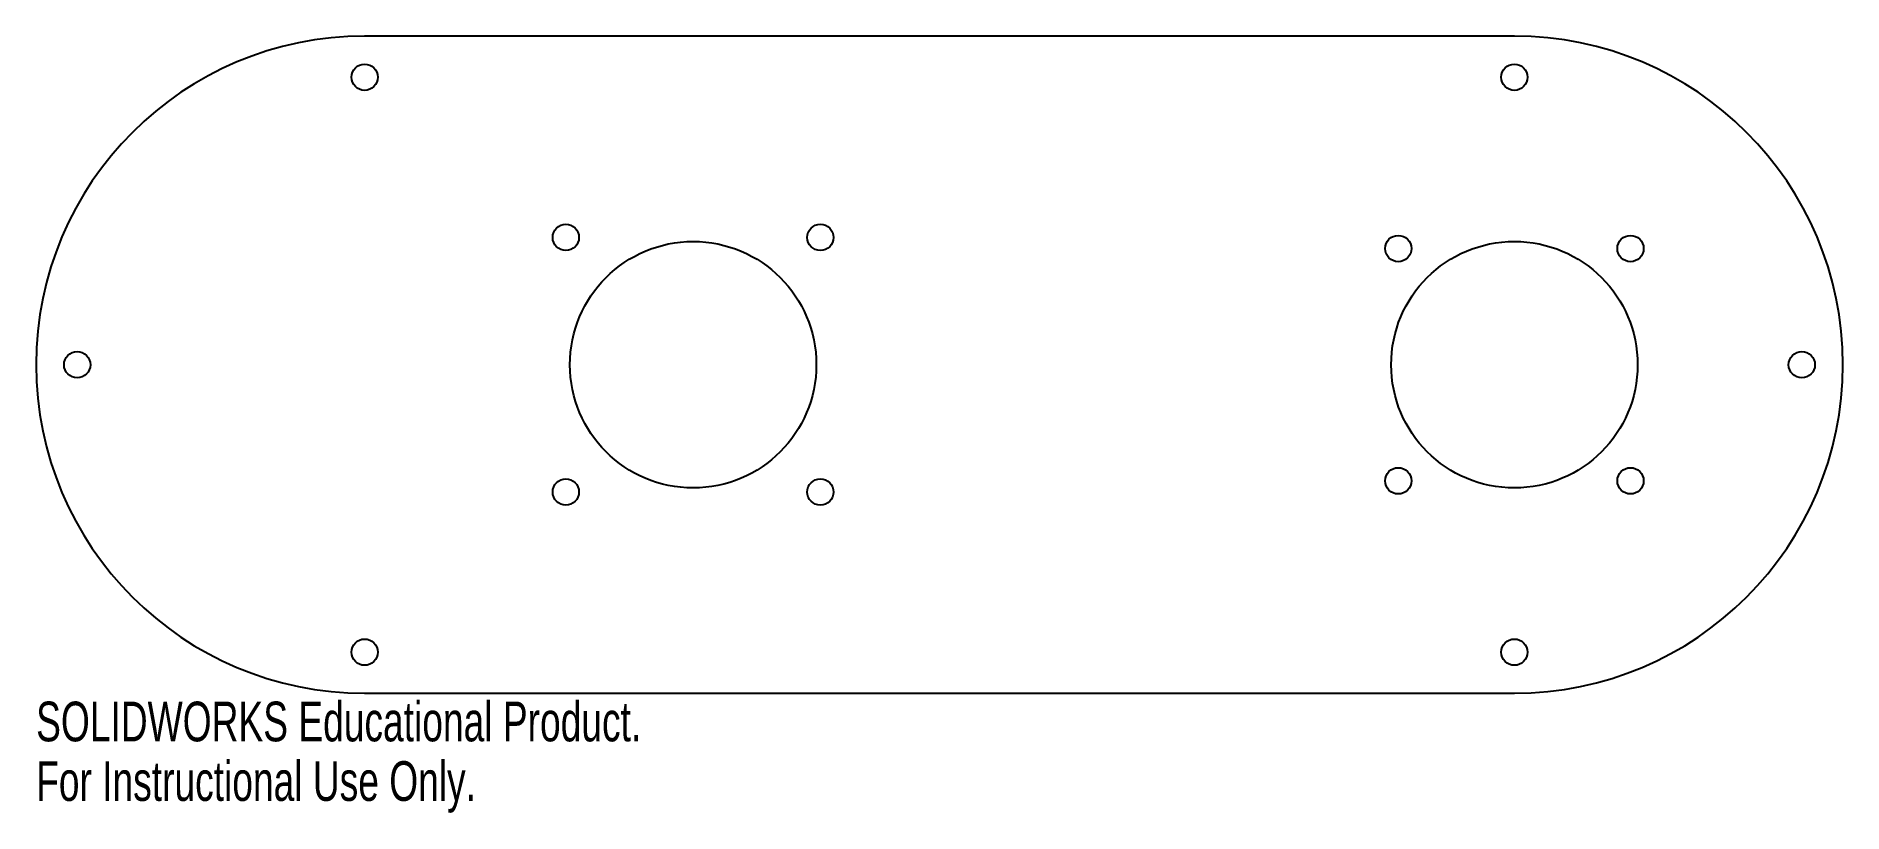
# Model space of a CAD drawing. Header units: millimetres. Extents: x -40 to 180, y -55 to 40.
import ezdxf

# ---------------------------------------------------------------- set-up
doc = ezdxf.new("R2010")
doc.units = ezdxf.units.MM
doc.styles.add('SLDTEXTSTYLE0', font='TXT', dxfattribs={"width": 0.7})

msp = doc.modelspace()

# ---------------------------------------------------------------- linework, layer by layer
at = {"color": 7, "linetype": 'Continuous', "lineweight": 25}
for p, q in [((140, 40), (0, 40)), ((0, -40), (140, -40))]:
    msp.add_line(p, q, dxfattribs=at)
for centre, radius in [((0, 35), 1.6), ((140, 35), 1.6), ((24.5, 15.5), 1.6), ((55.5, 15.5), 1.6), ((125.86, 14.14), 1.6), ((154.14, 14.14), 1.6), ((40, 0), 15), ((140, 0), 15), ((-35, 0), 1.6), ((175, 0), 1.6), ((125.86, -14.14), 1.6), ((154.14, -14.14), 1.6), ((24.5, -15.5), 1.6), ((55.5, -15.5), 1.6), ((0, -35), 1.6), ((140, -35), 1.6)]:
    msp.add_circle(centre, radius, dxfattribs=at)
for centre, start, end in [((0, 0), 90, 270), ((140, 0), 270, 90)]:
    msp.add_arc(centre, 40, start, end, dxfattribs=at)

# ---------------------------------------------------------------- texts
at = {"color": 7, "linetype": 'Continuous', "char_height": 4.8336, "attachment_point": 1, "style": 'SLDTEXTSTYLE0'}
for s, insert in [('SOLIDWORKS Educational Product.', (-40, -41.02)), ('For Instructional Use Only.', (-40, -48.27))]:
    msp.add_mtext(s, dxfattribs=dict(at, insert=insert))

doc.saveas('drawing.dxf')
